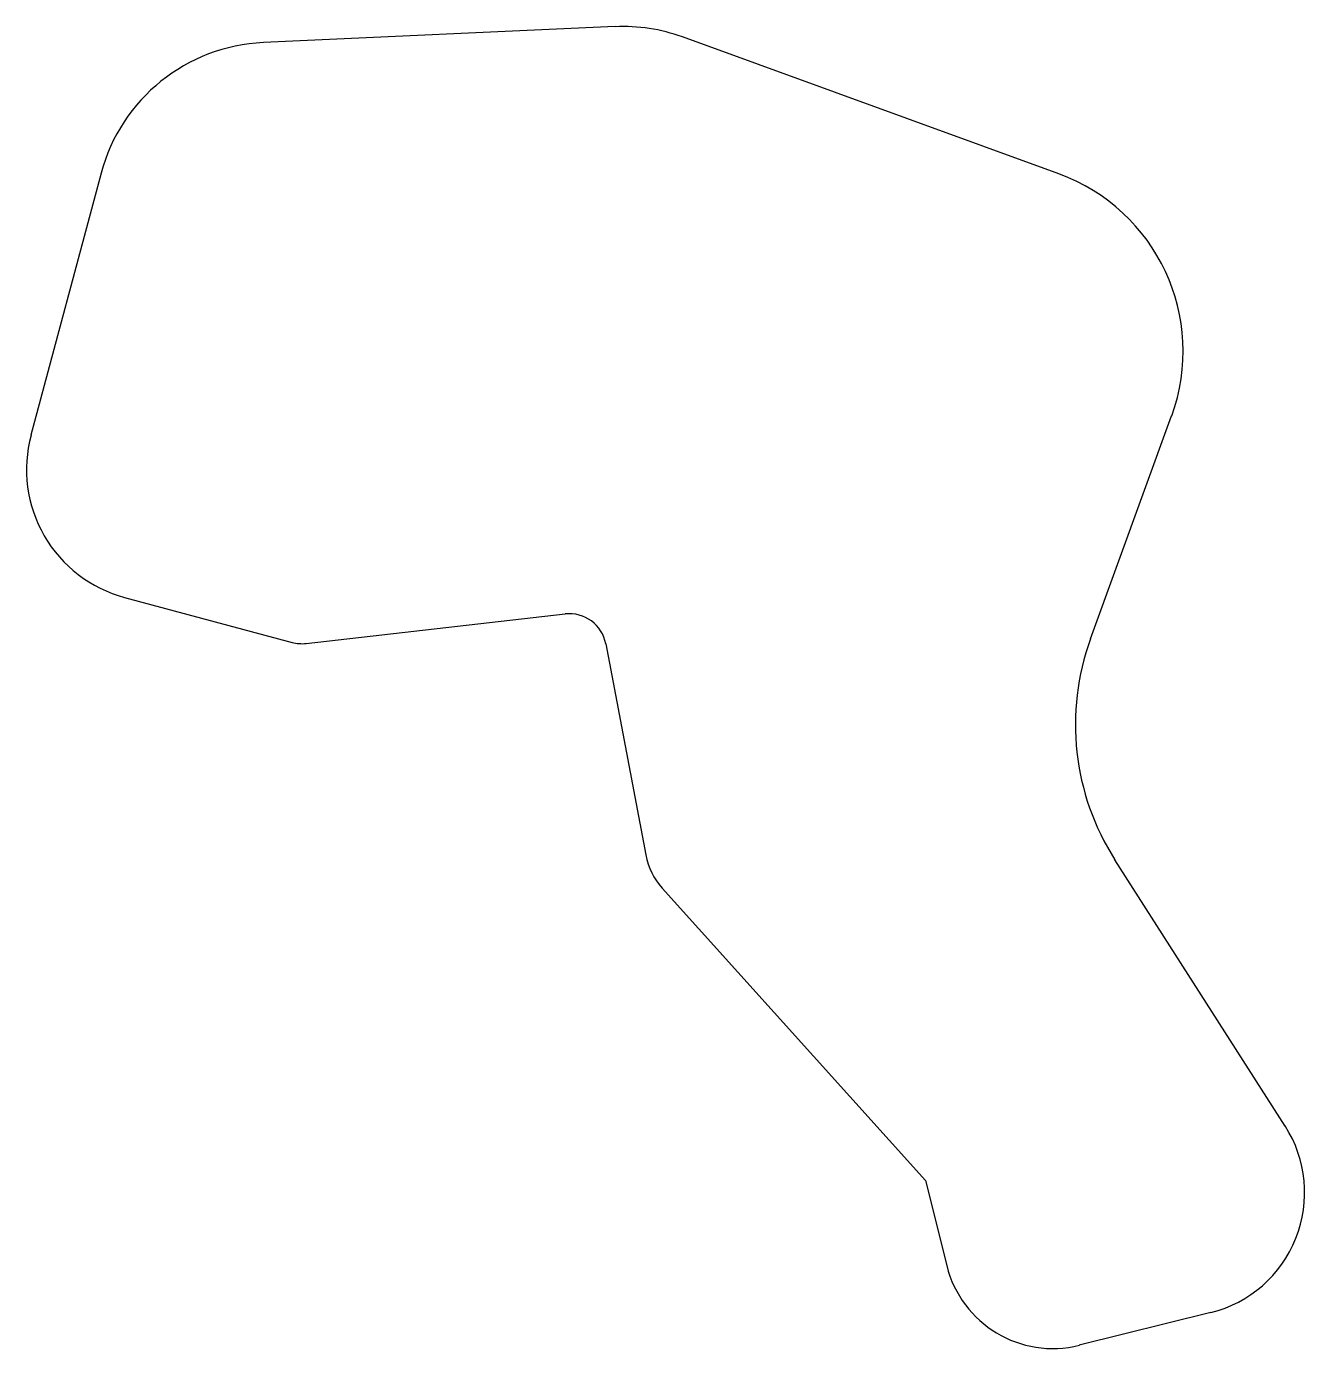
# Model space of a CAD drawing. Header units: millimetres. Extents: x -22 to 115, y -87 to 55.
import ezdxf

# ---------------------------------------------------------------- set-up
doc = ezdxf.new("R2010")
doc.units = ezdxf.units.MM
doc.layers.add('Sketch', color=7, linetype='CONTINUOUS')

msp = doc.modelspace()

# ---------------------------------------------------------------- linework, layer by layer
at = {"layer": 'Sketch'}
for p, q in [((41.53, 54.77), (3.86, 53.06)), ((89.05, 38.99), (48.73, 53.67)), ((-13.53, 39.08), (-21.05, 11.01)), ((92.44, -10.8), (101.13, 13.09)), ((-11.02, -6.36), (6.91, -11.17)), ((8.43, -11.28), (36.17, -8.12)), ((40.52, -11.33), (44.8, -33.93)), ((113.28, -62.96), (95.05, -34.46)), ((46.57, -37.49), (74.77, -68.81)), ((74.77, -68.81), (77.04, -77.91)), ((105.33, -82.93), (91.24, -86.44))]:
    msp.add_line(p, q, dxfattribs=at)
for centre, radius, start, end in [((42.37, 36.21), 18.57, 70, 92.5989), ((4.71, 34.19), 18.89, 92.5989, 165), ((82.14, 20), 20.21, -20, 70), ((-7.35, 7.34), 14.18, 165, -105), ((36.62, -12.07), 3.97, 10.7211, 96.5043), ((7.97, -7.23), 4.08, -105, -83.4957), ((117.68, -19.98), 26.86, 160, -147.3929), ((52.04, -32.56), 7.37, -169.2789, -138), ((102.13, -70.09), 13.24, -76, 32.6071), ((88.41, -75.07), 11.72, -166, -76)]:
    msp.add_arc(centre, radius, start, end, dxfattribs=at)

doc.saveas('drawing.dxf')
